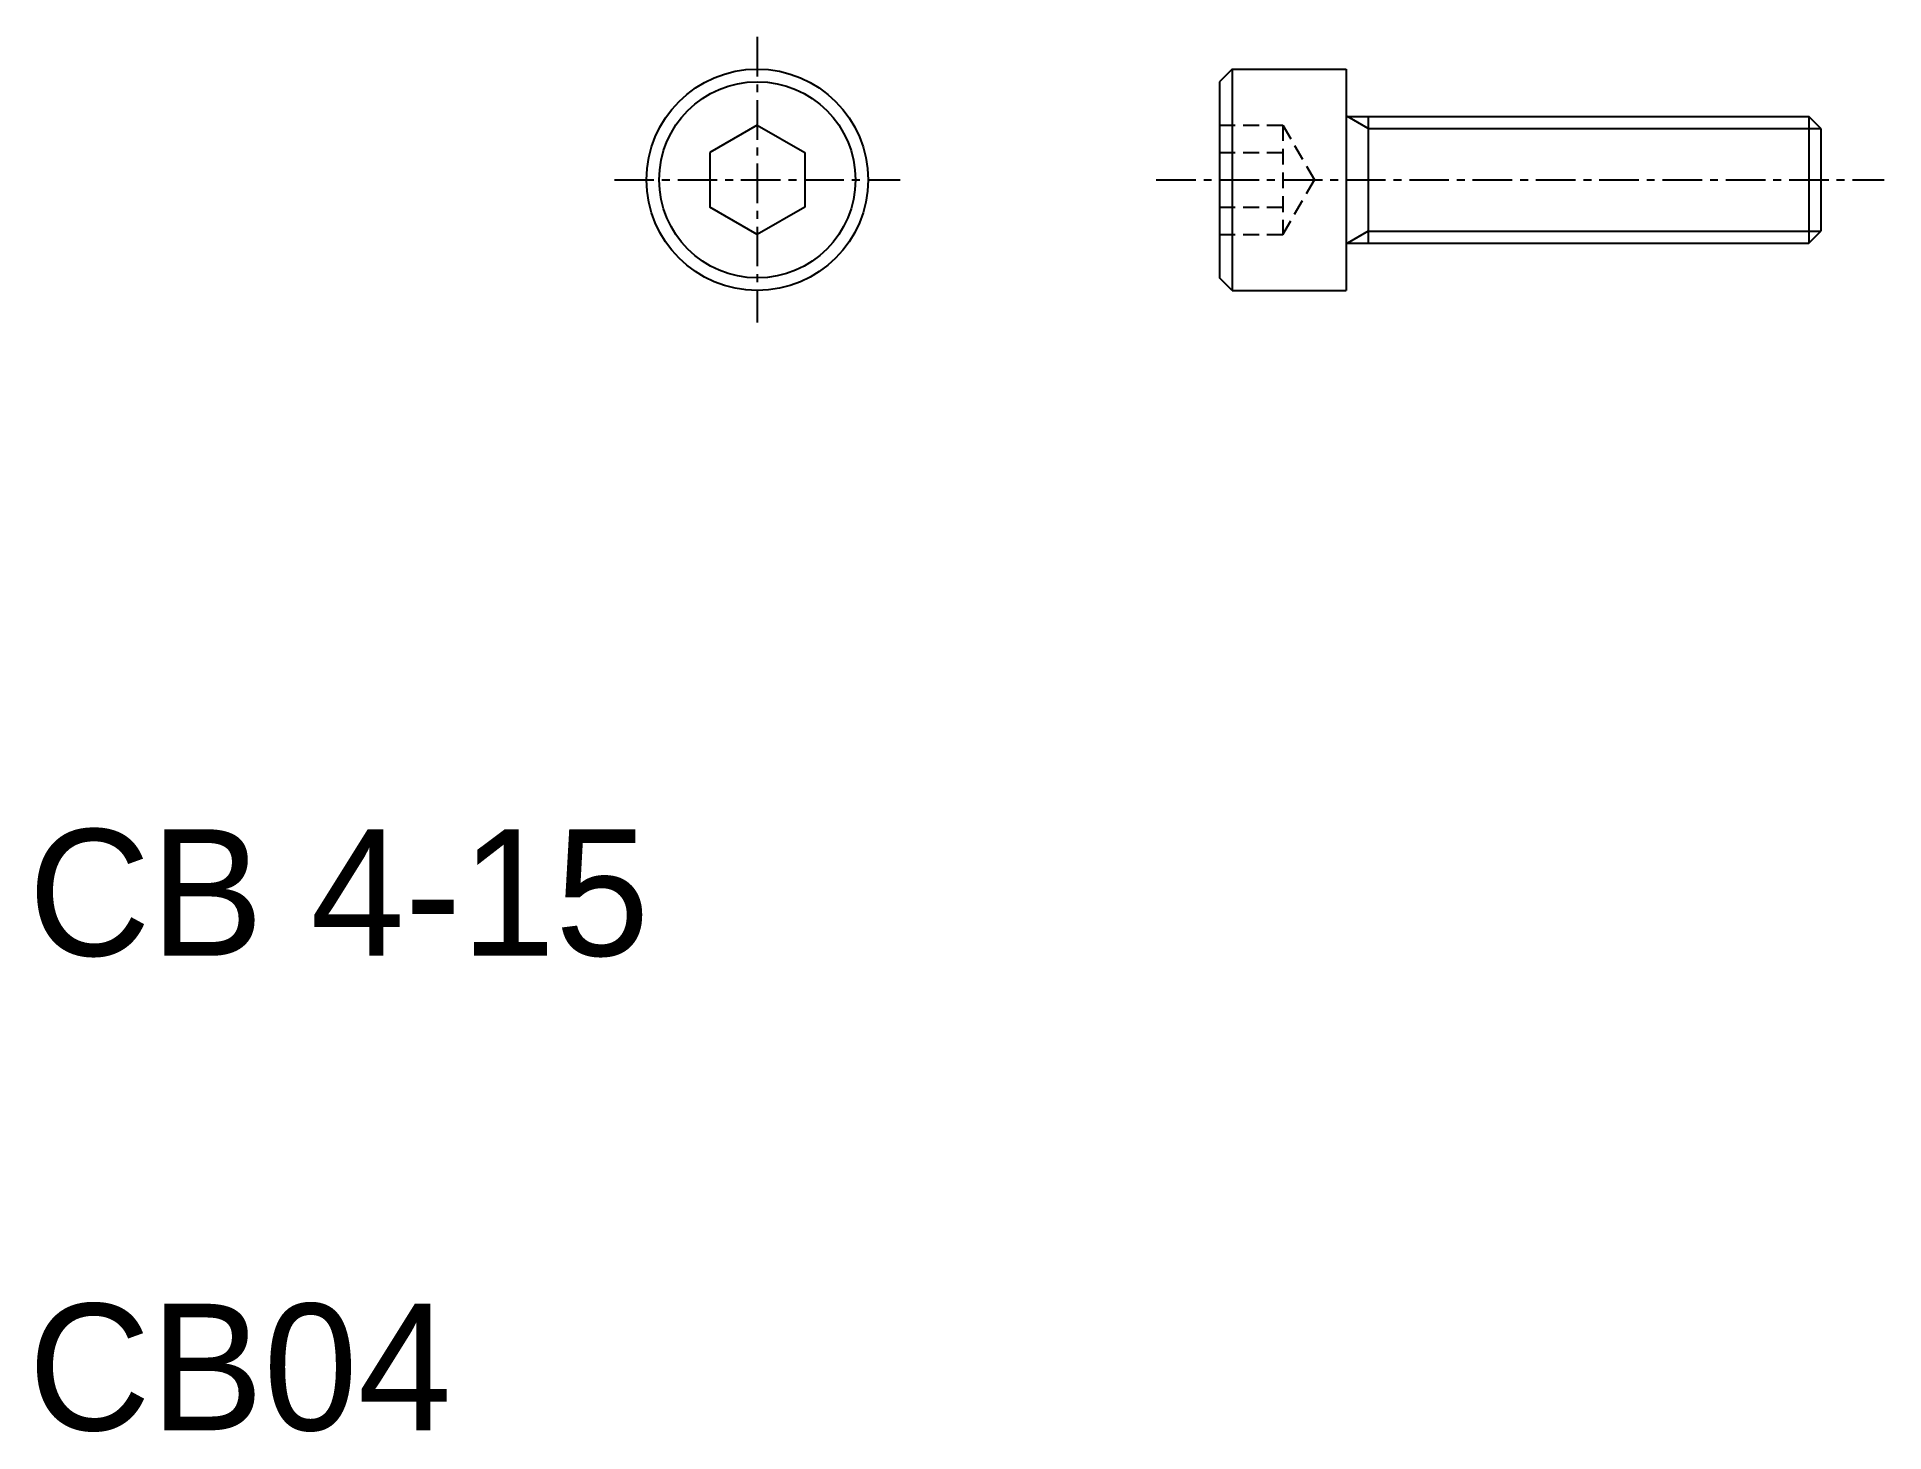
# Model space of a CAD drawing. Extents: x 10.3 to 68.6, y 9.9 to 54.
import ezdxf

# ---------------------------------------------------------------- set-up
doc = ezdxf.new("R2010")
doc.units = 0
doc.linetypes.add('CENTER', pattern=[2, 1.25, -0.25, 0.25, -0.25])
doc.linetypes.add('DASHED', pattern=[0.75, 0.5, -0.25])
doc.layers.get('0').update_dxf_attribs({"linetype": 'CONTINUOUS'})
doc.layers.add('CENTER', color=1, linetype='CENTER')

msp = doc.modelspace()

# ---------------------------------------------------------------- linework, layer by layer
at = {"color": 7, "linetype": 'CONTINUOUS'}
for p, q in [((48.039, 53.029), (47.639, 52.629)), ((47.639, 52.629), (47.639, 46.429)), ((48.039, 53.029), (48.039, 46.029)), ((48.039, 53.029), (51.639, 53.029)), ((51.639, 53.029), (51.639, 46.029)), ((51.639, 51.529), (66.26, 51.529)), ((52.339, 51.529), (52.339, 47.529)), ((66.26, 51.529), (66.26, 47.529)), ((66.639, 51.15), (66.26, 51.529)), ((33.035, 51.261), (31.535, 50.395)), ((33.035, 51.261), (34.535, 50.395)), ((66.639, 51.15), (66.639, 47.908)), ((31.535, 50.395), (31.535, 48.663)), ((34.535, 50.395), (34.535, 48.663)), ((33.035, 47.797), (31.535, 48.663)), ((34.535, 48.663), (33.035, 47.797)), ((34.16, 48.447), (34.16, 48.447)), ((33.785, 48.23), (33.785, 48.23)), ((66.26, 47.529), (66.639, 47.908)), ((51.639, 47.529), (66.26, 47.529)), ((48.039, 46.029), (47.639, 46.429)), ((48.039, 46.029), (51.639, 46.029))]:
    msp.add_line(p, q, dxfattribs=at)
at = {"color": 3, "linetype": 'CONTINUOUS'}
for p, q in [((52.339, 51.15), (51.682, 51.529)), ((52.339, 51.15), (66.639, 51.15)), ((52.339, 47.908), (51.682, 47.529)), ((52.339, 47.908), (66.639, 47.908))]:
    msp.add_line(p, q, dxfattribs=at)
at = {"color": 3, "linetype": 'DASHED'}
for p, q in [((47.639, 51.261), (49.639, 51.261)), ((49.639, 51.261), (49.639, 47.797)), ((49.639, 51.261), (50.639, 49.529)), ((47.639, 50.395), (49.639, 50.395)), ((49.639, 47.797), (50.639, 49.529)), ((47.639, 48.663), (49.639, 48.663)), ((47.639, 47.797), (49.639, 47.797))]:
    msp.add_line(p, q, dxfattribs=at)
at = {"color": 7, "linetype": 'CONTINUOUS'}
for radius in [3.5, 3.1]:
    msp.add_circle((33.035, 49.529), radius, dxfattribs=at)
at = {"layer": 'CENTER', "color": 1, "linetype": 'CENTER'}
for p, q in [((33.035, 54.045), (33.035, 45.013)), ((28.519, 49.529), (37.551, 49.529)), ((45.639, 49.529), (68.639, 49.529))]:
    msp.add_line(p, q, dxfattribs=at)

# ---------------------------------------------------------------- texts
at = {"color": 7, "linetype": 'CONTINUOUS'}
for s, p in [('CB 4-15', (10, 25)), ('CB04', (10, 10))]:
    msp.add_text(s, height=4, dxfattribs=at).set_placement(p)

doc.saveas('drawing.dxf')
